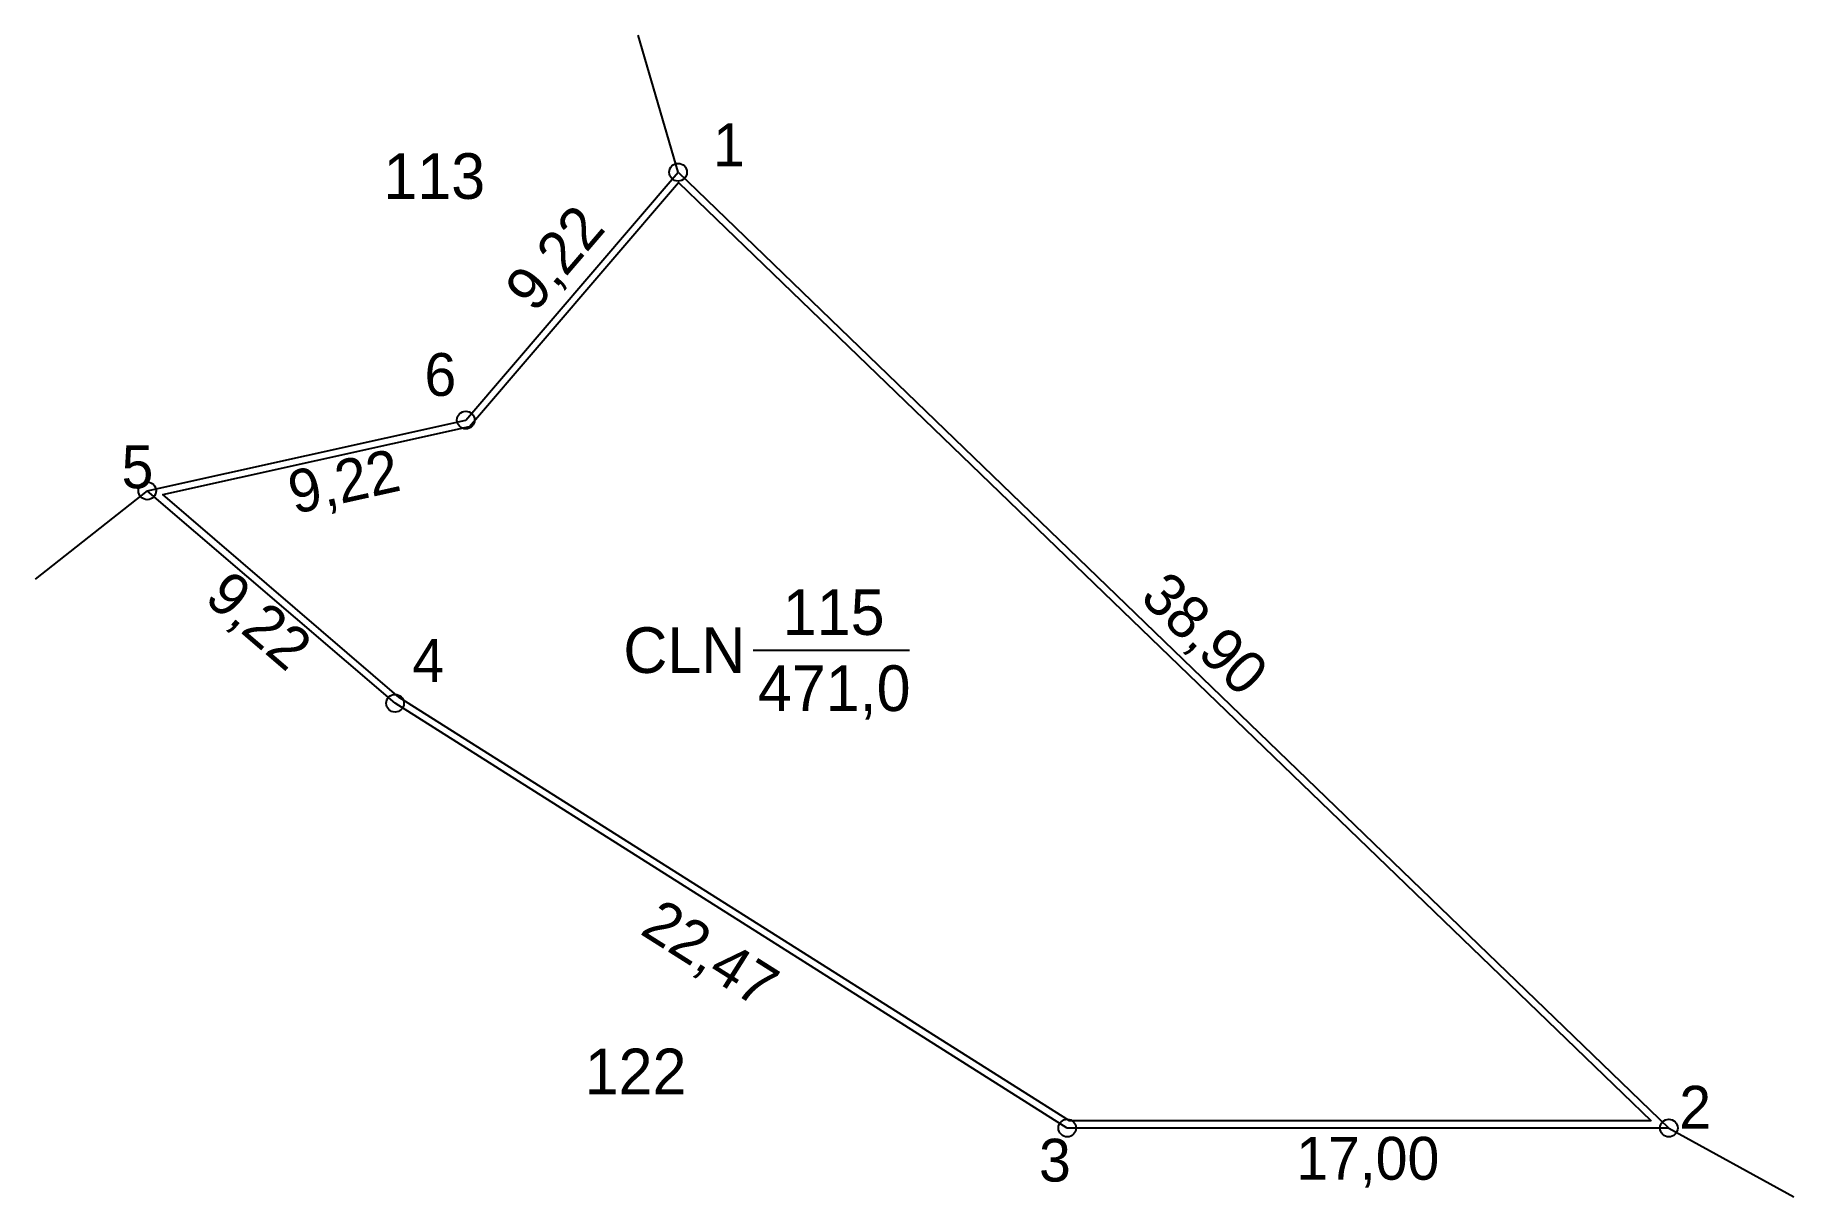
# Model space of a CAD drawing. Extents: x 553370.8 to 553420.5, y 1840477.1 to 1840509.9.
import ezdxf

# ---------------------------------------------------------------- set-up
doc = ezdxf.new("R2010")
doc.units = 0
for name, color, linetype in [('CanhThua', 7, 'Continuous'), ('ChieuDaiCanhThua', 7, 'Continuous'), ('Level 2', 7, 'Continuous'), ('MocDinhThua', 7, 'Continuous'), ('NhanDiaChinhThua', 7, 'Continuous'), ('NhanTuCan', 7, 'Continuous'), ('RauThua', 7, 'Continuous'), ('SoHieuDinhThua', 7, 'Continuous')]:
    doc.layers.add(name, color=color, linetype=linetype)

msp = doc.modelspace()

# ---------------------------------------------------------------- linework, layer by layer
at = {"layer": 'CanhThua'}
for p, q in [((553383, 1840499), (553389, 1840506)), ((553389, 1840506), (553417, 1840479)), ((553374, 1840497), (553383, 1840499)), ((553381, 1840491), (553374, 1840497)), ((553400, 1840479), (553381, 1840491)), ((553417, 1840479), (553400, 1840479))]:
    msp.add_line(p, q, dxfattribs=at)
at = {"layer": 'Level 2'}
msp.add_lwpolyline([(553416.504, 1840479.2), (553400.058, 1840479.2), (553381.119, 1840491.161), (553374.434, 1840496.892), (553383.108, 1840498.819), (553389.014, 1840505.709)], close=True, dxfattribs=at)
at = {"layer": 'MocDinhThua'}
for centre in [(553389, 1840506), (553383, 1840499), (553374, 1840497), (553381, 1840491), (553400, 1840479), (553417, 1840479)]:
    msp.add_circle(centre, 0.25, dxfattribs=at)
at = {"layer": 'NhanDiaChinhThua'}
msp.add_line((553391.12, 1840492.5), (553395.542, 1840492.5), dxfattribs=at)
at = {"layer": 'RauThua'}
for p, q in [((553389, 1840506), (553387.876, 1840509.871)), ((553374, 1840497), (553370.83, 1840494.509)), ((553417, 1840479), (553420.532, 1840477.057))]:
    msp.add_line(p, q, dxfattribs=at)

# ---------------------------------------------------------------- texts
at = {"layer": 'ChieuDaiCanhThua'}
for s, rotation, p in [('9,22', 49.3987, (553384.941, 1840501.997)), ('9,22', 12.5288, (553378.148, 1840496.339)), ('9,22', 319.3987, (553375.573, 1840493.903)), ('38,90', 316.0416, (553402.018, 1840493.941)), ('22,47', 327.7244, (553387.887, 1840484.505))]:
    msp.add_text(s, height=1.2093, rotation=rotation, dxfattribs=at).set_placement(p)
msp.add_text('17,00', height=1.2093, dxfattribs=at).set_placement((553406.467, 1840477.541))
at = {"layer": 'NhanDiaChinhThua'}
for s, p in [('115', (553391.958, 1840492.93)), ('CLN', (553387.452, 1840491.855)), ('471,0', (553391.254, 1840490.78))]:
    msp.add_text(s, height=1.2899, dxfattribs=at).set_placement(p)
at = {"layer": 'NhanTuCan'}
for s, p in [('113', (553380.67, 1840505.247)), ('122', (553386.359, 1840479.953))]:
    msp.add_text(s, height=1.2899, dxfattribs=at).set_placement(p)
at = {"layer": 'SoHieuDinhThua'}
for s, p in [('1', (553389.987, 1840506.17)), ('6', (553381.832, 1840499.682)), ('5', (553373.272, 1840497.073)), ('4', (553381.489, 1840491.602)), ('2', (553417.294, 1840478.984)), ('3', (553399.2, 1840477.488))]:
    msp.add_text(s, height=1.209, dxfattribs=at).set_placement(p)

doc.saveas('drawing.dxf')
